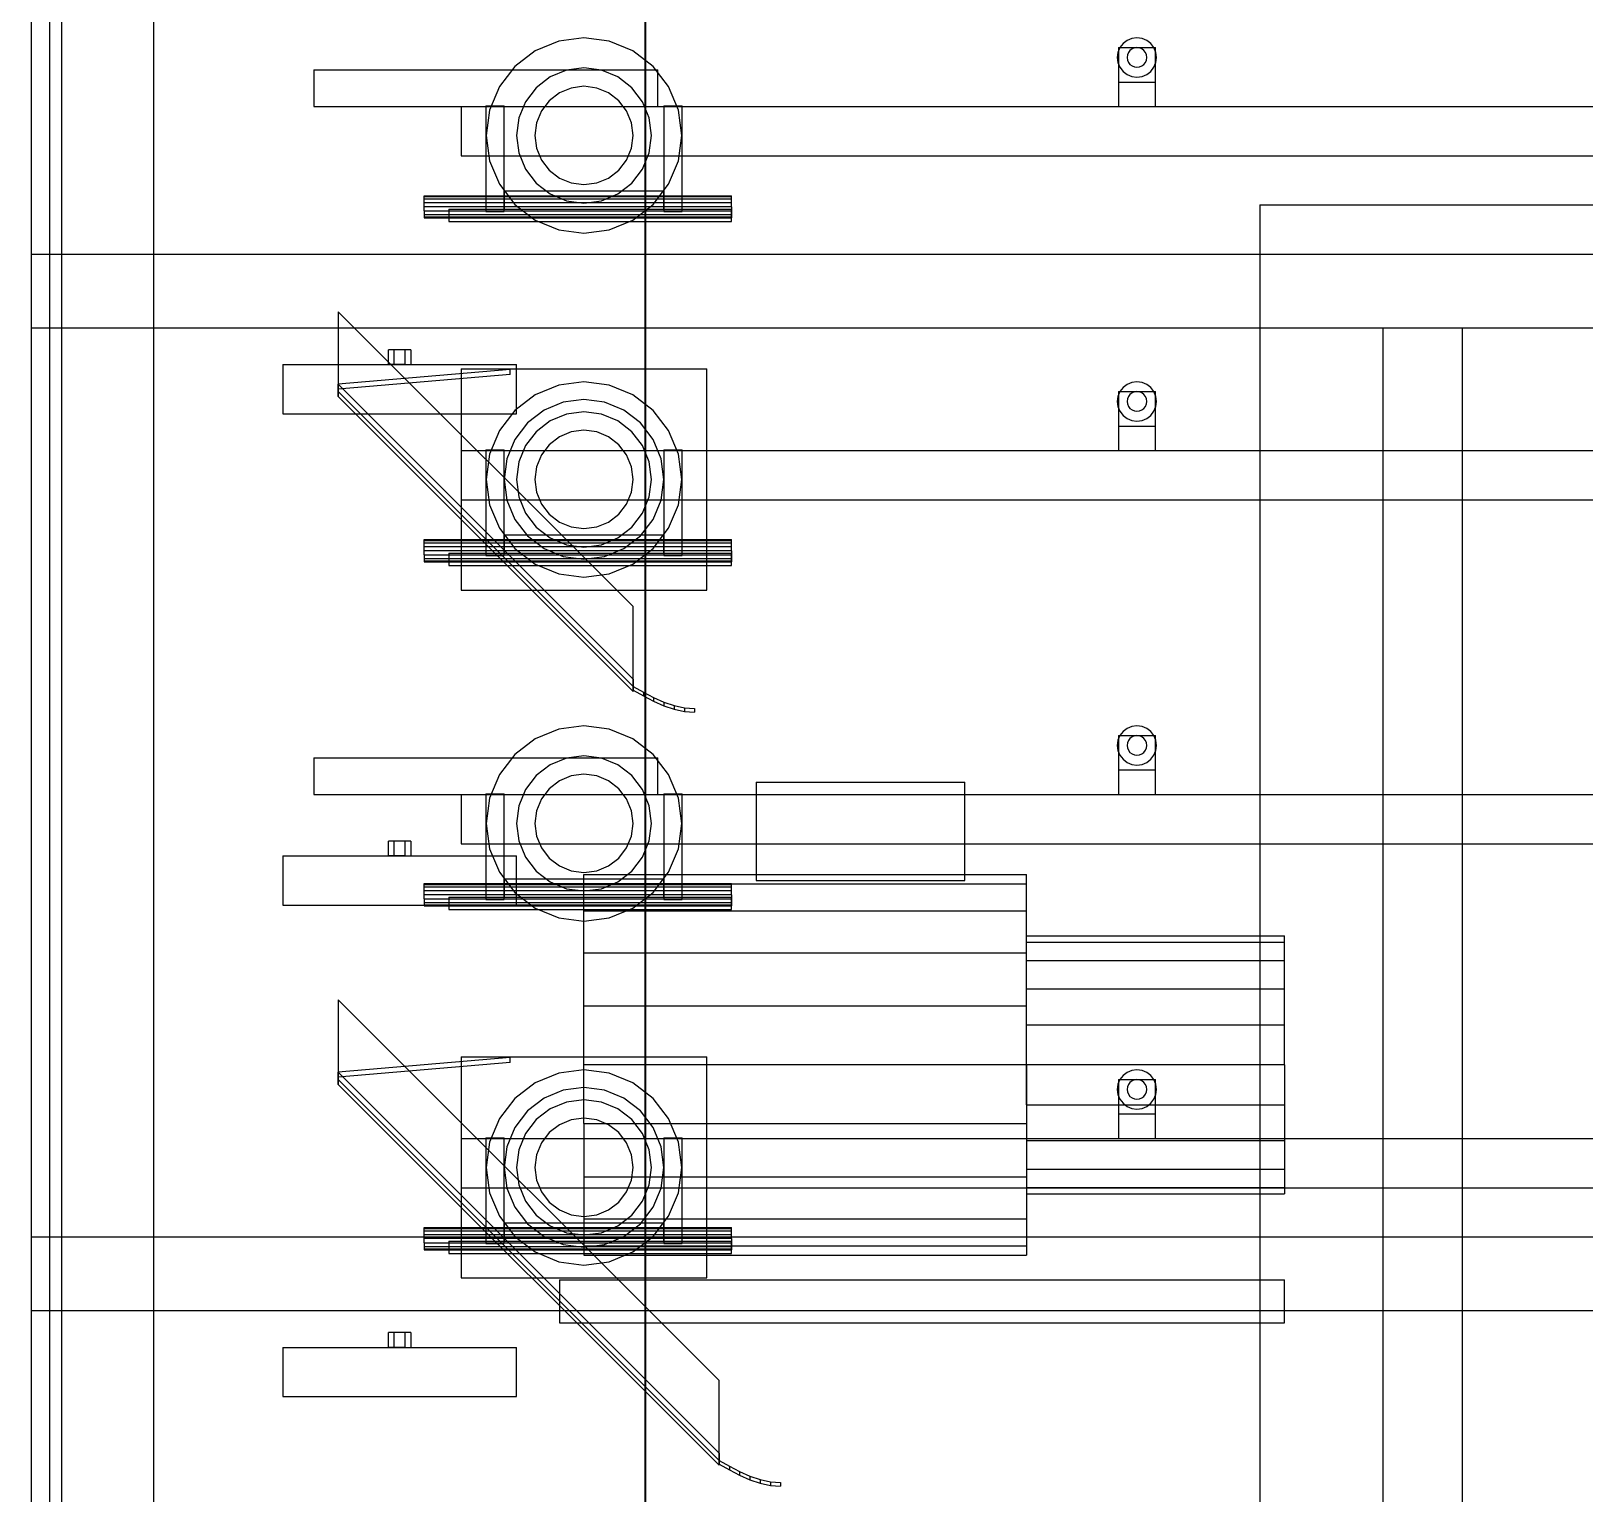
# Model space of a CAD drawing. Header units: millimetres. Extents: x -191664 to 191490, y -197311 to 10263.
# Drawn here: x 37717 to 38981, y 1102 to 2292 of the extents above; entities that cross this region are included whole.
import ezdxf

# ---------------------------------------------------------------- set-up
doc = ezdxf.new("R2010")
doc.units = ezdxf.units.MM
doc.layers.add('COTAS_O', color=1, linetype='Continuous', lineweight=0)
doc.layers.add('lateral_secador', color=7, linetype='Continuous', lineweight=0)
doc.dimstyles.new('PLANTA_100', dxfattribs={"dimtxt": 250, "dimasz": 150, "dimexe": 150, "dimexo": 80, "dimgap": 100, "dimtad": 1, "dimtih": 1, "dimtoh": 1, "dimdec": 1, "dimdsep": 46, "dimcen": 0.09, "dimclrd": 1, "dimclre": 1, "dimclrt": 1, "dimadec": 0, "dimazin": 0, "dimtfac": 1, "dimtdec": 4, "dimtofl": 0, "dimtmove": 0, "dimatfit": 3, "dimfxl": 1, "dimtolj": 1, "dimtzin": 0, "dimarcsym": 0})

# ---------------------------------------------------------------- blocks, each defined once
blk = doc.blocks.new('*D20')
at = {"layer": 'COTAS_O', "color": 1, "lineweight": -2, "transparency": 16777216}
for p, q in [((37797.1, 3000), (38367.1, 3000)), ((38217.1, 150), (38217.1, 2850)), ((37797.1, 0), (38367.1, 0))]:
    blk.add_line(p, q, dxfattribs=at)
at = {"layer": 'COTAS_O', "color": 1, "transparency": 16777216}
for points in [[(38192.1, 2850), (38242.1, 2850), (38217.1, 3000)], [(38192.1, 150), (38242.1, 150), (38217.1, 0)]]:
    blk.add_solid(points, dxfattribs=at)
at = {"layer": 'Defpoints', "color": 0, "transparency": 16777216}
for p in [(37717.1, 3000), (38217.1, 3000), (37717.1, 0)]:
    blk.add_point(p, dxfattribs=at)

msp = doc.modelspace()

# ---------------------------------------------------------------- linework, layer by layer
at = {"layer": 'lateral_secador', "color": 9, "true_color": 0xb8c6c1}
for p, q in [((37717.12, 2935), (37717.12, 665)), ((37742.12, 665), (37742.12, 2935))]:
    msp.add_line(p, q, dxfattribs=at)
at = {"layer": 'lateral_secador', "color": 254, "true_color": 0xd8e0dc}
for p, q in [((37732.12, 2935), (37732.12, 665)), ((38717.12, 2150), (41717.12, 2150)), ((38717.12, 2150), (38717.12, 100))]:
    msp.add_line(p, q, dxfattribs=at)
at = {"layer": 'lateral_secador', "color": 251, "true_color": 0x536a64}
for p, q in [((37717.12, 2900), (37717.12, 650)), ((37817.12, 650), (37817.12, 2900)), ((37717.12, 2110), (57717.12, 2110)), ((37717.12, 2110), (37717.12, 2050)), ((37717.12, 2050), (57717.12, 2050)), ((37717.12, 1310), (57717.12, 1310)), ((37717.12, 1310), (37717.12, 1250)), ((38147.12, 1275), (38737.12, 1275)), ((38147.12, 1275), (38147.12, 1240)), ((38737.12, 1240), (38737.12, 1275)), ((37717.12, 1250), (57717.12, 1250)), ((38147.12, 1240), (38737.12, 1240))]:
    msp.add_line(p, q, dxfattribs=at)
at = {"layer": 'lateral_secador', "color": 253, "true_color": 0xa4b0b5}
for p, q in [((38127.37, 2275.35), (38110.9, 2262.71)), ((38146.54, 2283.29), (38127.37, 2275.35)), ((38167.12, 2286), (38146.54, 2283.29)), ((38187.69, 2283.29), (38167.12, 2286)), ((38206.87, 2275.35), (38187.69, 2283.29)), ((38223.33, 2262.71), (38206.87, 2275.35)), ((38603.26, 2278), (38601.66, 2274.14)), ((38605.8, 2281.31), (38603.26, 2278)), ((38609.12, 2283.86), (38605.8, 2281.31)), ((38612.97, 2285.45), (38609.12, 2283.86)), ((38611.46, 2275.66), (38610.19, 2274)), ((38613.12, 2276.93), (38611.46, 2275.66)), ((38617.12, 2286), (38612.97, 2285.45)), ((38615.05, 2277.73), (38613.12, 2276.93)), ((38617.12, 2278), (38615.05, 2277.73)), ((38621.26, 2285.45), (38617.12, 2286)), ((38619.19, 2277.73), (38617.12, 2278)), ((38621.12, 2276.93), (38619.19, 2277.73)), ((38622.77, 2275.66), (38621.12, 2276.93)), ((38625.12, 2283.86), (38621.26, 2285.45)), ((38624.04, 2274), (38622.77, 2275.66)), ((38628.43, 2281.31), (38625.12, 2283.86)), ((38630.97, 2278), (38628.43, 2281.31)), ((38632.57, 2274.14), (38630.97, 2278)), ((38110.9, 2262.71), (38098.27, 2246.25)), ((38235.96, 2246.25), (38223.33, 2262.71)), ((38601.66, 2274.14), (38601.12, 2270)), ((38601.12, 2270), (38601.66, 2265.86)), ((38601.66, 2265.86), (38603.26, 2262)), ((38609.39, 2272.07), (38609.12, 2270)), ((38609.12, 2270), (38609.39, 2267.93)), ((38610.19, 2274), (38609.39, 2272.07)), ((38609.39, 2267.93), (38610.19, 2266)), ((38610.19, 2266), (38611.46, 2264.34)), ((38611.46, 2264.34), (38613.12, 2263.07)), ((38613.12, 2263.07), (38615.05, 2262.27)), ((38615.05, 2262.27), (38617.12, 2262)), ((38617.12, 2262), (38619.19, 2262.27)), ((38619.19, 2262.27), (38621.12, 2263.07)), ((38621.12, 2263.07), (38622.77, 2264.34)), ((38622.77, 2264.34), (38624.04, 2266)), ((38624.84, 2272.07), (38624.04, 2274)), ((38624.04, 2266), (38624.84, 2267.93)), ((38625.12, 2270), (38624.84, 2272.07)), ((38624.84, 2267.93), (38625.12, 2270)), ((38630.97, 2262), (38632.57, 2265.86)), ((38633.12, 2270), (38632.57, 2274.14)), ((38632.57, 2265.86), (38633.12, 2270)), ((38139.62, 2254.13), (38128.22, 2245.39)), ((38152.88, 2259.63), (38139.62, 2254.13)), ((38167.12, 2261.5), (38152.88, 2259.63)), ((38181.35, 2259.63), (38167.12, 2261.5)), ((38194.62, 2254.13), (38181.35, 2259.63)), ((38206.01, 2245.39), (38194.62, 2254.13)), ((38603.26, 2262), (38605.8, 2258.69)), ((38605.8, 2258.69), (38609.12, 2256.14)), ((38609.12, 2256.14), (38612.97, 2254.55)), ((38612.97, 2254.55), (38617.12, 2254)), ((38617.12, 2254), (38621.26, 2254.55)), ((38621.26, 2254.55), (38625.12, 2256.14)), ((38625.12, 2256.14), (38628.43, 2258.69)), ((38628.43, 2258.69), (38630.97, 2262)), ((38098.27, 2246.25), (38090.32, 2227.08)), ((38128.22, 2245.39), (38119.48, 2234)), ((38147.12, 2241.14), (38138.83, 2234.78)), ((38156.76, 2245.14), (38147.12, 2241.14)), ((38167.12, 2246.5), (38156.76, 2245.14)), ((38177.47, 2245.14), (38167.12, 2246.5)), ((38187.12, 2241.14), (38177.47, 2245.14)), ((38195.4, 2234.78), (38187.12, 2241.14)), ((38214.75, 2234), (38206.01, 2245.39)), ((38243.91, 2227.08), (38235.96, 2246.25)), ((38090.32, 2227.08), (38087.62, 2206.5)), ((38119.48, 2234), (38113.99, 2220.74)), ((38132.47, 2226.5), (38128.48, 2216.85)), ((38138.83, 2234.78), (38132.47, 2226.5)), ((38201.76, 2226.5), (38195.4, 2234.78)), ((38205.75, 2216.85), (38201.76, 2226.5)), ((38220.24, 2220.74), (38214.75, 2234)), ((38246.62, 2206.5), (38243.91, 2227.08)), ((38113.99, 2220.74), (38112.12, 2206.5)), ((38128.48, 2216.85), (38127.12, 2206.5)), ((38207.12, 2206.5), (38205.75, 2216.85)), ((38222.12, 2206.5), (38220.24, 2220.74)), ((38087.62, 2206.5), (38090.32, 2185.92)), ((38112.12, 2206.5), (38113.99, 2192.26)), ((38127.12, 2206.5), (38128.48, 2196.15)), ((38205.75, 2196.15), (38207.12, 2206.5)), ((38220.24, 2192.26), (38222.12, 2206.5)), ((38243.91, 2185.92), (38246.62, 2206.5)), ((38113.99, 2192.26), (38119.48, 2179)), ((38128.48, 2196.15), (38132.47, 2186.5)), ((38132.47, 2186.5), (38138.83, 2178.22)), ((38195.4, 2178.22), (38201.76, 2186.5)), ((38201.76, 2186.5), (38205.75, 2196.15)), ((38214.75, 2179), (38220.24, 2192.26)), ((38090.32, 2185.92), (38098.27, 2166.75)), ((38119.48, 2179), (38128.22, 2167.61)), ((38138.83, 2178.22), (38147.12, 2171.86)), ((38187.12, 2171.86), (38195.4, 2178.22)), ((38206.01, 2167.61), (38214.75, 2179)), ((38235.96, 2166.75), (38243.91, 2185.92)), ((38098.27, 2166.75), (38110.9, 2150.29)), ((38128.22, 2167.61), (38139.62, 2158.87)), ((38147.12, 2171.86), (38156.76, 2167.86)), ((38156.76, 2167.86), (38167.12, 2166.5)), ((38167.12, 2166.5), (38177.47, 2167.86)), ((38177.47, 2167.86), (38187.12, 2171.86)), ((38194.62, 2158.87), (38206.01, 2167.61)), ((38223.33, 2150.29), (38235.96, 2166.75)), ((38110.9, 2150.29), (38127.37, 2137.65)), ((38139.62, 2158.87), (38152.88, 2153.37)), ((38152.88, 2153.37), (38167.12, 2151.5)), ((38167.12, 2151.5), (38181.35, 2153.37)), ((38181.35, 2153.37), (38194.62, 2158.87)), ((38206.87, 2137.65), (38223.33, 2150.29)), ((38127.37, 2137.65), (38146.54, 2129.71)), ((38187.69, 2129.71), (38206.87, 2137.65)), ((38146.54, 2129.71), (38167.12, 2127)), ((38167.12, 2127), (38187.69, 2129.71)), ((38146.54, 2003.29), (38127.37, 1995.35)), ((38167.12, 2006), (38146.54, 2003.29)), ((38187.69, 2003.29), (38167.12, 2006)), ((38206.87, 1995.35), (38187.69, 2003.29)), ((38603.26, 1998), (38601.66, 1994.14)), ((38605.8, 2001.31), (38603.26, 1998)), ((38609.12, 2003.86), (38605.8, 2001.31)), ((38612.97, 2005.45), (38609.12, 2003.86)), ((38613.12, 1996.93), (38611.46, 1995.66)), ((38617.12, 2006), (38612.97, 2005.45)), ((38615.05, 1997.73), (38613.12, 1996.93)), ((38617.12, 1998), (38615.05, 1997.73)), ((38621.26, 2005.45), (38617.12, 2006)), ((38619.19, 1997.73), (38617.12, 1998)), ((38621.12, 1996.93), (38619.19, 1997.73)), ((38622.77, 1995.66), (38621.12, 1996.93)), ((38625.12, 2003.86), (38621.26, 2005.45)), ((38628.43, 2001.31), (38625.12, 2003.86)), ((38630.97, 1998), (38628.43, 2001.31)), ((38632.57, 1994.14), (38630.97, 1998)), ((38127.37, 1995.35), (38110.9, 1982.71)), ((38223.33, 1982.71), (38206.87, 1995.35)), ((38601.66, 1994.14), (38601.12, 1990)), ((38601.12, 1990), (38601.66, 1985.86)), ((38601.66, 1985.86), (38603.26, 1982)), ((38609.39, 1992.07), (38609.12, 1990)), ((38609.12, 1990), (38609.39, 1987.93)), ((38610.19, 1994), (38609.39, 1992.07)), ((38609.39, 1987.93), (38610.19, 1986)), ((38611.46, 1995.66), (38610.19, 1994)), ((38610.19, 1986), (38611.46, 1984.34)), ((38611.46, 1984.34), (38613.12, 1983.07)), ((38621.12, 1983.07), (38622.77, 1984.34)), ((38624.04, 1994), (38622.77, 1995.66)), ((38622.77, 1984.34), (38624.04, 1986)), ((38624.84, 1992.07), (38624.04, 1994)), ((38624.04, 1986), (38624.84, 1987.93)), ((38625.12, 1990), (38624.84, 1992.07)), ((38624.84, 1987.93), (38625.12, 1990)), ((38630.97, 1982), (38632.57, 1985.86)), ((38633.12, 1990), (38632.57, 1994.14)), ((38632.57, 1985.86), (38633.12, 1990)), ((38110.9, 1982.71), (38098.27, 1966.25)), ((38139.62, 1974.13), (38128.22, 1965.39)), ((38152.88, 1979.63), (38139.62, 1974.13)), ((38167.12, 1981.5), (38152.88, 1979.63)), ((38181.35, 1979.63), (38167.12, 1981.5)), ((38194.62, 1974.13), (38181.35, 1979.63)), ((38206.01, 1965.39), (38194.62, 1974.13)), ((38235.96, 1966.25), (38223.33, 1982.71)), ((38603.26, 1982), (38605.8, 1978.69)), ((38605.8, 1978.69), (38609.12, 1976.14)), ((38609.12, 1976.14), (38612.97, 1974.55)), ((38612.97, 1974.55), (38617.12, 1974)), ((38613.12, 1983.07), (38615.05, 1982.27)), ((38615.05, 1982.27), (38617.12, 1982)), ((38617.12, 1982), (38619.19, 1982.27)), ((38617.12, 1974), (38621.26, 1974.55)), ((38619.19, 1982.27), (38621.12, 1983.07)), ((38621.26, 1974.55), (38625.12, 1976.14)), ((38625.12, 1976.14), (38628.43, 1978.69)), ((38628.43, 1978.69), (38630.97, 1982)), ((38098.27, 1966.25), (38090.32, 1947.08)), ((38128.22, 1965.39), (38119.48, 1954)), ((38147.12, 1961.14), (38138.83, 1954.78)), ((38156.76, 1965.14), (38147.12, 1961.14)), ((38167.12, 1966.5), (38156.76, 1965.14)), ((38177.47, 1965.14), (38167.12, 1966.5)), ((38187.12, 1961.14), (38177.47, 1965.14)), ((38195.4, 1954.78), (38187.12, 1961.14)), ((38214.75, 1954), (38206.01, 1965.39)), ((38243.91, 1947.08), (38235.96, 1966.25)), ((38090.32, 1947.08), (38087.62, 1926.5)), ((38119.48, 1954), (38113.99, 1940.74)), ((38132.47, 1946.5), (38128.48, 1936.85)), ((38138.83, 1954.78), (38132.47, 1946.5)), ((38201.76, 1946.5), (38195.4, 1954.78)), ((38205.75, 1936.85), (38201.76, 1946.5)), ((38220.24, 1940.74), (38214.75, 1954)), ((38246.62, 1926.5), (38243.91, 1947.08)), ((38113.99, 1940.74), (38112.12, 1926.5)), ((38128.48, 1936.85), (38127.12, 1926.5)), ((38207.12, 1926.5), (38205.75, 1936.85)), ((38222.12, 1926.5), (38220.24, 1940.74)), ((38087.62, 1926.5), (38090.32, 1905.92)), ((38112.12, 1926.5), (38113.99, 1912.26)), ((38127.12, 1926.5), (38128.48, 1916.15)), ((38205.75, 1916.15), (38207.12, 1926.5)), ((38220.24, 1912.26), (38222.12, 1926.5)), ((38243.91, 1905.92), (38246.62, 1926.5)), ((38113.99, 1912.26), (38119.48, 1899)), ((38128.48, 1916.15), (38132.47, 1906.5)), ((38201.76, 1906.5), (38205.75, 1916.15)), ((38214.75, 1899), (38220.24, 1912.26)), ((38090.32, 1905.92), (38098.27, 1886.75)), ((38119.48, 1899), (38128.22, 1887.61)), ((38132.47, 1906.5), (38138.83, 1898.22)), ((38138.83, 1898.22), (38147.12, 1891.86)), ((38187.12, 1891.86), (38195.4, 1898.22)), ((38195.4, 1898.22), (38201.76, 1906.5)), ((38206.01, 1887.61), (38214.75, 1899)), ((38235.96, 1886.75), (38243.91, 1905.92)), ((38098.27, 1886.75), (38110.9, 1870.29)), ((38128.22, 1887.61), (38139.62, 1878.87)), ((38147.12, 1891.86), (38156.76, 1887.86)), ((38156.76, 1887.86), (38167.12, 1886.5)), ((38167.12, 1886.5), (38177.47, 1887.86)), ((38177.47, 1887.86), (38187.12, 1891.86)), ((38194.62, 1878.87), (38206.01, 1887.61)), ((38223.33, 1870.29), (38235.96, 1886.75)), ((38139.62, 1878.87), (38152.88, 1873.37)), ((38152.88, 1873.37), (38167.12, 1871.5)), ((38167.12, 1871.5), (38181.35, 1873.37)), ((38181.35, 1873.37), (38194.62, 1878.87)), ((38110.9, 1870.29), (38127.37, 1857.65)), ((38206.87, 1857.65), (38223.33, 1870.29)), ((38127.37, 1857.65), (38146.54, 1849.71)), ((38146.54, 1849.71), (38167.12, 1847)), ((38167.12, 1847), (38187.69, 1849.71)), ((38187.69, 1849.71), (38206.87, 1857.65)), ((38146.54, 1723.29), (38127.37, 1715.35)), ((38167.12, 1726), (38146.54, 1723.29)), ((38187.69, 1723.29), (38167.12, 1726)), ((38206.87, 1715.35), (38187.69, 1723.29)), ((38605.8, 1721.31), (38603.26, 1718)), ((38609.12, 1723.86), (38605.8, 1721.31)), ((38612.97, 1725.45), (38609.12, 1723.86)), ((38617.12, 1726), (38612.97, 1725.45)), ((38621.26, 1725.45), (38617.12, 1726)), ((38625.12, 1723.86), (38621.26, 1725.45)), ((38628.43, 1721.31), (38625.12, 1723.86)), ((38630.97, 1718), (38628.43, 1721.31)), ((38127.37, 1715.35), (38110.9, 1702.71)), ((38223.33, 1702.71), (38206.87, 1715.35)), ((38601.66, 1714.14), (38601.12, 1710)), ((38601.12, 1710), (38601.66, 1705.86)), ((38603.26, 1718), (38601.66, 1714.14)), ((38609.39, 1712.07), (38609.12, 1710)), ((38609.12, 1710), (38609.39, 1707.93)), ((38610.19, 1714), (38609.39, 1712.07)), ((38609.39, 1707.93), (38610.19, 1706)), ((38611.46, 1715.66), (38610.19, 1714)), ((38613.12, 1716.93), (38611.46, 1715.66)), ((38615.05, 1717.73), (38613.12, 1716.93)), ((38617.12, 1718), (38615.05, 1717.73)), ((38619.19, 1717.73), (38617.12, 1718)), ((38621.12, 1716.93), (38619.19, 1717.73)), ((38622.77, 1715.66), (38621.12, 1716.93)), ((38624.04, 1714), (38622.77, 1715.66)), ((38624.84, 1712.07), (38624.04, 1714)), ((38624.04, 1706), (38624.84, 1707.93)), ((38625.12, 1710), (38624.84, 1712.07)), ((38624.84, 1707.93), (38625.12, 1710)), ((38632.57, 1714.14), (38630.97, 1718)), ((38633.12, 1710), (38632.57, 1714.14)), ((38632.57, 1705.86), (38633.12, 1710)), ((38110.9, 1702.71), (38098.27, 1686.25)), ((38139.62, 1694.13), (38128.22, 1685.39)), ((38152.88, 1699.63), (38139.62, 1694.13)), ((38167.12, 1701.5), (38152.88, 1699.63)), ((38181.35, 1699.63), (38167.12, 1701.5)), ((38194.62, 1694.13), (38181.35, 1699.63)), ((38206.01, 1685.39), (38194.62, 1694.13)), ((38235.96, 1686.25), (38223.33, 1702.71)), ((38601.66, 1705.86), (38603.26, 1702)), ((38603.26, 1702), (38605.8, 1698.69)), ((38605.8, 1698.69), (38609.12, 1696.14)), ((38609.12, 1696.14), (38612.97, 1694.55)), ((38610.19, 1706), (38611.46, 1704.34)), ((38611.46, 1704.34), (38613.12, 1703.07)), ((38612.97, 1694.55), (38617.12, 1694)), ((38613.12, 1703.07), (38615.05, 1702.27)), ((38615.05, 1702.27), (38617.12, 1702)), ((38617.12, 1702), (38619.19, 1702.27)), ((38617.12, 1694), (38621.26, 1694.55)), ((38619.19, 1702.27), (38621.12, 1703.07)), ((38621.12, 1703.07), (38622.77, 1704.34)), ((38621.26, 1694.55), (38625.12, 1696.14)), ((38622.77, 1704.34), (38624.04, 1706)), ((38625.12, 1696.14), (38628.43, 1698.69)), ((38628.43, 1698.69), (38630.97, 1702)), ((38630.97, 1702), (38632.57, 1705.86)), ((38098.27, 1686.25), (38090.32, 1667.08)), ((38128.22, 1685.39), (38119.48, 1674)), ((38147.12, 1681.14), (38138.83, 1674.78)), ((38156.76, 1685.14), (38147.12, 1681.14)), ((38167.12, 1686.5), (38156.76, 1685.14)), ((38177.47, 1685.14), (38167.12, 1686.5)), ((38187.12, 1681.14), (38177.47, 1685.14)), ((38195.4, 1674.78), (38187.12, 1681.14)), ((38214.75, 1674), (38206.01, 1685.39)), ((38243.91, 1667.08), (38235.96, 1686.25)), ((38119.48, 1674), (38113.99, 1660.74)), ((38138.83, 1674.78), (38132.47, 1666.5)), ((38201.76, 1666.5), (38195.4, 1674.78)), ((38220.24, 1660.74), (38214.75, 1674)), ((38090.32, 1667.08), (38087.62, 1646.5)), ((38113.99, 1660.74), (38112.12, 1646.5)), ((38128.48, 1656.85), (38127.12, 1646.5)), ((38132.47, 1666.5), (38128.48, 1656.85)), ((38205.75, 1656.85), (38201.76, 1666.5)), ((38207.12, 1646.5), (38205.75, 1656.85)), ((38222.12, 1646.5), (38220.24, 1660.74)), ((38246.62, 1646.5), (38243.91, 1667.08)), ((38087.62, 1646.5), (38090.32, 1625.92)), ((38112.12, 1646.5), (38113.99, 1632.26)), ((38127.12, 1646.5), (38128.48, 1636.15)), ((38205.75, 1636.15), (38207.12, 1646.5)), ((38220.24, 1632.26), (38222.12, 1646.5)), ((38243.91, 1625.92), (38246.62, 1646.5)), ((38113.99, 1632.26), (38119.48, 1619)), ((38128.48, 1636.15), (38132.47, 1626.5)), ((38201.76, 1626.5), (38205.75, 1636.15)), ((38214.75, 1619), (38220.24, 1632.26)), ((38090.32, 1625.92), (38098.27, 1606.75)), ((38119.48, 1619), (38128.22, 1607.61)), ((38132.47, 1626.5), (38138.83, 1618.22)), ((38138.83, 1618.22), (38147.12, 1611.86)), ((38187.12, 1611.86), (38195.4, 1618.22)), ((38195.4, 1618.22), (38201.76, 1626.5)), ((38206.01, 1607.61), (38214.75, 1619)), ((38235.96, 1606.75), (38243.91, 1625.92)), ((38098.27, 1606.75), (38110.9, 1590.29)), ((38128.22, 1607.61), (38139.62, 1598.87)), ((38147.12, 1611.86), (38156.76, 1607.86)), ((38156.76, 1607.86), (38167.12, 1606.5)), ((38167.12, 1606.5), (38177.47, 1607.86)), ((38177.47, 1607.86), (38187.12, 1611.86)), ((38194.62, 1598.87), (38206.01, 1607.61)), ((38223.33, 1590.29), (38235.96, 1606.75)), ((38139.62, 1598.87), (38152.88, 1593.37)), ((38152.88, 1593.37), (38167.12, 1591.5)), ((38167.12, 1591.5), (38181.35, 1593.37)), ((38181.35, 1593.37), (38194.62, 1598.87)), ((38110.9, 1590.29), (38127.37, 1577.65)), ((38206.87, 1577.65), (38223.33, 1590.29)), ((38127.37, 1577.65), (38146.54, 1569.71)), ((38146.54, 1569.71), (38167.12, 1567)), ((38167.12, 1567), (38187.69, 1569.71)), ((38187.69, 1569.71), (38206.87, 1577.65)), ((38146.54, 1443.29), (38127.37, 1435.35)), ((38167.12, 1446), (38146.54, 1443.29)), ((38187.69, 1443.29), (38167.12, 1446)), ((38206.87, 1435.35), (38187.69, 1443.29)), ((38605.8, 1441.31), (38603.26, 1438)), ((38609.12, 1443.86), (38605.8, 1441.31)), ((38612.97, 1445.45), (38609.12, 1443.86)), ((38617.12, 1446), (38612.97, 1445.45)), ((38621.26, 1445.45), (38617.12, 1446)), ((38625.12, 1443.86), (38621.26, 1445.45)), ((38628.43, 1441.31), (38625.12, 1443.86)), ((38630.97, 1438), (38628.43, 1441.31)), ((38127.37, 1435.35), (38110.9, 1422.71)), ((38223.33, 1422.71), (38206.87, 1435.35)), ((38601.66, 1434.14), (38601.12, 1430)), ((38601.12, 1430), (38601.66, 1425.86)), ((38603.26, 1438), (38601.66, 1434.14)), ((38609.39, 1432.07), (38609.12, 1430)), ((38609.12, 1430), (38609.39, 1427.93)), ((38610.19, 1434), (38609.39, 1432.07)), ((38611.46, 1435.66), (38610.19, 1434)), ((38613.12, 1436.93), (38611.46, 1435.66)), ((38615.05, 1437.73), (38613.12, 1436.93)), ((38617.12, 1438), (38615.05, 1437.73)), ((38619.19, 1437.73), (38617.12, 1438)), ((38621.12, 1436.93), (38619.19, 1437.73)), ((38622.77, 1435.66), (38621.12, 1436.93)), ((38624.04, 1434), (38622.77, 1435.66)), ((38624.84, 1432.07), (38624.04, 1434)), ((38625.12, 1430), (38624.84, 1432.07)), ((38624.84, 1427.93), (38625.12, 1430)), ((38632.57, 1434.14), (38630.97, 1438)), ((38633.12, 1430), (38632.57, 1434.14)), ((38632.57, 1425.86), (38633.12, 1430)), ((38110.9, 1422.71), (38098.27, 1406.25)), ((38152.88, 1419.63), (38139.62, 1414.13)), ((38167.12, 1421.5), (38152.88, 1419.63)), ((38181.35, 1419.63), (38167.12, 1421.5)), ((38194.62, 1414.13), (38181.35, 1419.63)), ((38235.96, 1406.25), (38223.33, 1422.71)), ((38601.66, 1425.86), (38603.26, 1422)), ((38603.26, 1422), (38605.8, 1418.69)), ((38605.8, 1418.69), (38609.12, 1416.14)), ((38609.12, 1416.14), (38612.97, 1414.55)), ((38609.39, 1427.93), (38610.19, 1426)), ((38610.19, 1426), (38611.46, 1424.34)), ((38611.46, 1424.34), (38613.12, 1423.07)), ((38613.12, 1423.07), (38615.05, 1422.27)), ((38615.05, 1422.27), (38617.12, 1422)), ((38617.12, 1422), (38619.19, 1422.27)), ((38619.19, 1422.27), (38621.12, 1423.07)), ((38621.12, 1423.07), (38622.77, 1424.34)), ((38621.26, 1414.55), (38625.12, 1416.14)), ((38622.77, 1424.34), (38624.04, 1426)), ((38624.04, 1426), (38624.84, 1427.93)), ((38625.12, 1416.14), (38628.43, 1418.69)), ((38628.43, 1418.69), (38630.97, 1422)), ((38630.97, 1422), (38632.57, 1425.86)), ((38098.27, 1406.25), (38090.32, 1387.08)), ((38128.22, 1405.39), (38119.48, 1394)), ((38139.62, 1414.13), (38128.22, 1405.39)), ((38156.76, 1405.14), (38147.12, 1401.14)), ((38167.12, 1406.5), (38156.76, 1405.14)), ((38177.47, 1405.14), (38167.12, 1406.5)), ((38187.12, 1401.14), (38177.47, 1405.14)), ((38206.01, 1405.39), (38194.62, 1414.13)), ((38214.75, 1394), (38206.01, 1405.39)), ((38243.91, 1387.08), (38235.96, 1406.25)), ((38612.97, 1414.55), (38617.12, 1414)), ((38617.12, 1414), (38621.26, 1414.55)), ((38119.48, 1394), (38113.99, 1380.74)), ((38138.83, 1394.78), (38132.47, 1386.5)), ((38147.12, 1401.14), (38138.83, 1394.78)), ((38195.4, 1394.78), (38187.12, 1401.14)), ((38201.76, 1386.5), (38195.4, 1394.78)), ((38220.24, 1380.74), (38214.75, 1394)), ((38090.32, 1387.08), (38087.62, 1366.5)), ((38113.99, 1380.74), (38112.12, 1366.5)), ((38132.47, 1386.5), (38128.48, 1376.85)), ((38205.75, 1376.85), (38201.76, 1386.5)), ((38222.12, 1366.5), (38220.24, 1380.74)), ((38246.62, 1366.5), (38243.91, 1387.08)), ((38087.62, 1366.5), (38090.32, 1345.92)), ((38112.12, 1366.5), (38113.99, 1352.26)), ((38128.48, 1376.85), (38127.12, 1366.5)), ((38127.12, 1366.5), (38128.48, 1356.15)), ((38207.12, 1366.5), (38205.75, 1376.85)), ((38205.75, 1356.15), (38207.12, 1366.5)), ((38220.24, 1352.26), (38222.12, 1366.5)), ((38243.91, 1345.92), (38246.62, 1366.5)), ((38113.99, 1352.26), (38119.48, 1339)), ((38128.48, 1356.15), (38132.47, 1346.5)), ((38201.76, 1346.5), (38205.75, 1356.15)), ((38214.75, 1339), (38220.24, 1352.26)), ((38090.32, 1345.92), (38098.27, 1326.75)), ((38132.47, 1346.5), (38138.83, 1338.22)), ((38195.4, 1338.22), (38201.76, 1346.5)), ((38235.96, 1326.75), (38243.91, 1345.92)), ((38119.48, 1339), (38128.22, 1327.61)), ((38128.22, 1327.61), (38139.62, 1318.87)), ((38138.83, 1338.22), (38147.12, 1331.86)), ((38147.12, 1331.86), (38156.76, 1327.86)), ((38156.76, 1327.86), (38167.12, 1326.5)), ((38167.12, 1326.5), (38177.47, 1327.86)), ((38177.47, 1327.86), (38187.12, 1331.86)), ((38187.12, 1331.86), (38195.4, 1338.22)), ((38194.62, 1318.87), (38206.01, 1327.61)), ((38206.01, 1327.61), (38214.75, 1339)), ((38098.27, 1326.75), (38110.9, 1310.29)), ((38139.62, 1318.87), (38152.88, 1313.37)), ((38181.35, 1313.37), (38194.62, 1318.87)), ((38223.33, 1310.29), (38235.96, 1326.75)), ((38110.9, 1310.29), (38127.37, 1297.65)), ((38152.88, 1313.37), (38167.12, 1311.5)), ((38167.12, 1311.5), (38181.35, 1313.37)), ((38206.87, 1297.65), (38223.33, 1310.29)), ((38127.37, 1297.65), (38146.54, 1289.71)), ((38146.54, 1289.71), (38167.12, 1287)), ((38167.12, 1287), (38187.69, 1289.71)), ((38187.69, 1289.71), (38206.87, 1297.65))]:
    msp.add_line(p, q, dxfattribs=at)
at = {"layer": 'lateral_secador', "color": 8, "true_color": 0x617680}
for p, q in [((38602.12, 2278), (38632.12, 2278)), ((38602.12, 2278), (38602.12, 2250)), ((38632.12, 2250), (38632.12, 2278)), ((37947.12, 2260), (38227.12, 2260)), ((37947.12, 2260), (37947.12, 2230)), ((38227.12, 2230), (38227.12, 2260)), ((38602.12, 2250), (38632.12, 2250)), ((38602.12, 2250), (38602.12, 2230)), ((38632.12, 2230), (38632.12, 2250)), ((37947.12, 2230), (38227.12, 2230)), ((38067.12, 2230), (57367.12, 2230)), ((38067.12, 2230), (38067.12, 2190)), ((38087.12, 2230.5), (38102.12, 2230.5)), ((38087.12, 2230.5), (38087.12, 2144.5)), ((38102.12, 2144.5), (38102.12, 2230.5)), ((38232.12, 2230.5), (38247.12, 2230.5)), ((38232.12, 2230.5), (38232.12, 2144.5)), ((38247.12, 2144.5), (38247.12, 2230.5)), ((38602.12, 2230), (38632.12, 2230)), ((38067.12, 2190), (57367.12, 2190)), ((38102.12, 2161.5), (38232.12, 2161.5)), ((38102.12, 2161.5), (38102.12, 2146.5)), ((38232.12, 2146.5), (38232.12, 2161.5)), ((38057.12, 2146.5), (38287.12, 2146.5)), ((38057.12, 2146.5), (38057.12, 2136.5)), ((38057.12, 2136.5), (38287.12, 2136.5)), ((38087.12, 2144.5), (38102.12, 2144.5)), ((38102.12, 2146.5), (38232.12, 2146.5)), ((38232.12, 2144.5), (38247.12, 2144.5)), ((38287.12, 2136.5), (38287.12, 2146.5)), ((38602.12, 1998), (38632.12, 1998)), ((38602.12, 1998), (38602.12, 1970)), ((38632.12, 1970), (38632.12, 1998)), ((38602.12, 1970), (38632.12, 1970)), ((38602.12, 1970), (38602.12, 1950)), ((38632.12, 1950), (38632.12, 1970)), ((38067.12, 1950), (57367.12, 1950)), ((38067.12, 1950), (38067.12, 1910)), ((38087.12, 1950.5), (38102.12, 1950.5)), ((38087.12, 1950.5), (38087.12, 1864.5)), ((38102.12, 1864.5), (38102.12, 1950.5)), ((38232.12, 1950.5), (38247.12, 1950.5)), ((38232.12, 1950.5), (38232.12, 1864.5)), ((38247.12, 1864.5), (38247.12, 1950.5)), ((38602.12, 1950), (38632.12, 1950)), ((38067.12, 1910), (57367.12, 1910)), ((38102.12, 1881.5), (38232.12, 1881.5)), ((38102.12, 1881.5), (38102.12, 1866.5)), ((38232.12, 1866.5), (38232.12, 1881.5)), ((38057.12, 1866.5), (38287.12, 1866.5)), ((38057.12, 1866.5), (38057.12, 1856.5)), ((38087.12, 1864.5), (38102.12, 1864.5)), ((38102.12, 1866.5), (38232.12, 1866.5)), ((38232.12, 1864.5), (38247.12, 1864.5)), ((38287.12, 1856.5), (38287.12, 1866.5)), ((38057.12, 1856.5), (38287.12, 1856.5)), ((38602.12, 1718), (38632.12, 1718)), ((38602.12, 1718), (38602.12, 1690)), ((38632.12, 1690), (38632.12, 1718)), ((37947.12, 1700), (38227.12, 1700)), ((37947.12, 1700), (37947.12, 1670)), ((38227.12, 1670), (38227.12, 1700)), ((38602.12, 1690), (38632.12, 1690)), ((38602.12, 1690), (38602.12, 1670)), ((38632.12, 1670), (38632.12, 1690)), ((37947.12, 1670), (38227.12, 1670)), ((38067.12, 1670), (57367.12, 1670)), ((38067.12, 1670), (38067.12, 1630)), ((38087.12, 1670.5), (38102.12, 1670.5)), ((38087.12, 1670.5), (38087.12, 1584.5)), ((38102.12, 1584.5), (38102.12, 1670.5)), ((38232.12, 1670.5), (38247.12, 1670.5)), ((38232.12, 1670.5), (38232.12, 1584.5)), ((38247.12, 1584.5), (38247.12, 1670.5)), ((38602.12, 1670), (38632.12, 1670)), ((38067.12, 1630), (57367.12, 1630)), ((38102.12, 1601.5), (38232.12, 1601.5)), ((38102.12, 1601.5), (38102.12, 1586.5)), ((38232.12, 1586.5), (38232.12, 1601.5)), ((38057.12, 1586.5), (38287.12, 1586.5)), ((38057.12, 1586.5), (38057.12, 1576.5)), ((38087.12, 1584.5), (38102.12, 1584.5)), ((38102.12, 1586.5), (38232.12, 1586.5)), ((38232.12, 1584.5), (38247.12, 1584.5)), ((38287.12, 1576.5), (38287.12, 1586.5)), ((38057.12, 1576.5), (38287.12, 1576.5)), ((38602.12, 1438), (38632.12, 1438)), ((38602.12, 1438), (38602.12, 1410)), ((38632.12, 1410), (38632.12, 1438)), ((38602.12, 1410), (38632.12, 1410)), ((38602.12, 1410), (38602.12, 1390)), ((38632.12, 1390), (38632.12, 1410)), ((38087.12, 1390.5), (38102.12, 1390.5)), ((38087.12, 1390.5), (38087.12, 1304.5)), ((38102.12, 1304.5), (38102.12, 1390.5)), ((38232.12, 1390.5), (38247.12, 1390.5)), ((38232.12, 1390.5), (38232.12, 1304.5)), ((38247.12, 1304.5), (38247.12, 1390.5)), ((38067.12, 1390), (57367.12, 1390)), ((38067.12, 1390), (38067.12, 1350)), ((38602.12, 1390), (38632.12, 1390)), ((38067.12, 1350), (57367.12, 1350)), ((38102.12, 1321.5), (38232.12, 1321.5)), ((38102.12, 1321.5), (38102.12, 1306.5)), ((38232.12, 1306.5), (38232.12, 1321.5)), ((38057.12, 1306.5), (38287.12, 1306.5)), ((38057.12, 1306.5), (38057.12, 1296.5)), ((38087.12, 1304.5), (38102.12, 1304.5)), ((38102.12, 1306.5), (38232.12, 1306.5)), ((38232.12, 1304.5), (38247.12, 1304.5)), ((38287.12, 1296.5), (38287.12, 1306.5)), ((38057.12, 1296.5), (38287.12, 1296.5))]:
    msp.add_line(p, q, dxfattribs=at)
at = {"layer": 'lateral_secador', "color": 9, "true_color": 0xb2bdc0}
for p, q in [((38037.12, 2156.81), (38037.12, 2157.5)), ((38037.12, 2157.5), (38287.12, 2157.5)), ((38037.12, 2154.86), (38037.12, 2156.81)), ((38037.12, 2156.81), (38287.12, 2156.81)), ((38037.12, 2151.94), (38037.12, 2154.86)), ((38037.12, 2154.86), (38287.12, 2154.86)), ((38037.12, 2148.5), (38037.12, 2151.94)), ((38037.12, 2151.94), (38287.12, 2151.94)), ((38037.12, 2145.06), (38037.12, 2148.5)), ((38287.12, 2148.5), (38037.12, 2148.5)), ((38287.12, 2156.81), (38287.12, 2157.5)), ((38287.12, 2154.86), (38287.12, 2156.81)), ((38287.12, 2151.94), (38287.12, 2154.86)), ((38287.12, 2148.5), (38287.12, 2151.94)), ((38287.12, 2148.5), (38287.12, 2145.06)), ((38037.12, 2145.06), (38037.12, 2142.14)), ((38037.12, 2145.06), (38287.12, 2145.06)), ((38037.12, 2142.14), (38037.12, 2140.19)), ((38037.12, 2142.14), (38287.12, 2142.14)), ((38037.12, 2140.19), (38037.12, 2139.5)), ((38037.12, 2140.19), (38287.12, 2140.19)), ((38037.12, 2139.5), (38287.12, 2139.5)), ((38287.12, 2145.06), (38287.12, 2142.14)), ((38287.12, 2142.14), (38287.12, 2140.19)), ((38287.12, 2140.19), (38287.12, 2139.5)), ((38037.12, 1876.81), (38037.12, 1877.5)), ((38037.12, 1877.5), (38287.12, 1877.5)), ((38037.12, 1874.86), (38037.12, 1876.81)), ((38037.12, 1876.81), (38287.12, 1876.81)), ((38037.12, 1871.94), (38037.12, 1874.86)), ((38037.12, 1874.86), (38287.12, 1874.86)), ((38037.12, 1868.5), (38037.12, 1871.94)), ((38037.12, 1871.94), (38287.12, 1871.94)), ((38287.12, 1876.81), (38287.12, 1877.5)), ((38287.12, 1874.86), (38287.12, 1876.81)), ((38287.12, 1871.94), (38287.12, 1874.86)), ((38287.12, 1868.5), (38287.12, 1871.94)), ((38037.12, 1865.06), (38037.12, 1868.5)), ((38287.12, 1868.5), (38037.12, 1868.5)), ((38037.12, 1865.06), (38037.12, 1862.14)), ((38037.12, 1865.06), (38287.12, 1865.06)), ((38037.12, 1862.14), (38037.12, 1860.19)), ((38037.12, 1862.14), (38287.12, 1862.14)), ((38037.12, 1860.19), (38037.12, 1859.5)), ((38037.12, 1860.19), (38287.12, 1860.19)), ((38037.12, 1859.5), (38287.12, 1859.5)), ((38287.12, 1868.5), (38287.12, 1865.06)), ((38287.12, 1865.06), (38287.12, 1862.14)), ((38287.12, 1862.14), (38287.12, 1860.19)), ((38287.12, 1860.19), (38287.12, 1859.5)), ((38037.12, 1596.81), (38037.12, 1597.5)), ((38037.12, 1597.5), (38287.12, 1597.5)), ((38037.12, 1594.86), (38037.12, 1596.81)), ((38037.12, 1596.81), (38287.12, 1596.81)), ((38037.12, 1591.94), (38037.12, 1594.86)), ((38037.12, 1594.86), (38287.12, 1594.86)), ((38287.12, 1596.81), (38287.12, 1597.5)), ((38287.12, 1594.86), (38287.12, 1596.81)), ((38287.12, 1591.94), (38287.12, 1594.86)), ((38037.12, 1588.5), (38037.12, 1591.94)), ((38037.12, 1591.94), (38287.12, 1591.94)), ((38037.12, 1585.06), (38037.12, 1588.5)), ((38287.12, 1588.5), (38037.12, 1588.5)), ((38037.12, 1585.06), (38037.12, 1582.14)), ((38037.12, 1585.06), (38287.12, 1585.06)), ((38037.12, 1582.14), (38037.12, 1580.19)), ((38037.12, 1582.14), (38287.12, 1582.14)), ((38037.12, 1580.19), (38037.12, 1579.5)), ((38037.12, 1580.19), (38287.12, 1580.19)), ((38287.12, 1588.5), (38287.12, 1591.94)), ((38287.12, 1588.5), (38287.12, 1585.06)), ((38287.12, 1585.06), (38287.12, 1582.14)), ((38287.12, 1582.14), (38287.12, 1580.19)), ((38287.12, 1580.19), (38287.12, 1579.5)), ((38037.12, 1579.5), (38287.12, 1579.5)), ((38037.12, 1316.81), (38037.12, 1317.5)), ((38037.12, 1317.5), (38287.12, 1317.5)), ((38037.12, 1314.86), (38037.12, 1316.81)), ((38037.12, 1316.81), (38287.12, 1316.81)), ((38037.12, 1311.94), (38037.12, 1314.86)), ((38037.12, 1314.86), (38287.12, 1314.86)), ((38287.12, 1316.81), (38287.12, 1317.5)), ((38287.12, 1314.86), (38287.12, 1316.81)), ((38287.12, 1311.94), (38287.12, 1314.86)), ((38037.12, 1308.5), (38037.12, 1311.94)), ((38037.12, 1311.94), (38287.12, 1311.94)), ((38037.12, 1305.06), (38037.12, 1308.5)), ((38287.12, 1308.5), (38037.12, 1308.5)), ((38037.12, 1305.06), (38037.12, 1302.14)), ((38037.12, 1305.06), (38287.12, 1305.06)), ((38037.12, 1302.14), (38037.12, 1300.19)), ((38037.12, 1302.14), (38287.12, 1302.14)), ((38287.12, 1308.5), (38287.12, 1311.94)), ((38287.12, 1308.5), (38287.12, 1305.06)), ((38287.12, 1305.06), (38287.12, 1302.14)), ((38287.12, 1302.14), (38287.12, 1300.19)), ((38037.12, 1300.19), (38037.12, 1299.5)), ((38037.12, 1300.19), (38287.12, 1300.19)), ((38037.12, 1299.5), (38287.12, 1299.5)), ((38287.12, 1300.19), (38287.12, 1299.5))]:
    msp.add_line(p, q, dxfattribs=at)
at = {"layer": 'lateral_secador', "color": 253, "true_color": 0xa8b3b5}
for p, q in [((38207.12, 1823), (37967.12, 2063)), ((37967.12, 2063), (37967.12, 1994)), ((38107.12, 2016), (37967.12, 2004)), ((38107.12, 2012), (37967.12, 2000)), ((38107.12, 2012), (38107.12, 2016)), ((37967.12, 2004), (37967.12, 2000)), ((37967.12, 1998), (38207.12, 1758)), ((37967.12, 1994), (37967.12, 1998)), ((37967.12, 1994), (38207.12, 1754)), ((38207.12, 1754), (38207.12, 1823)), ((38207.12, 1758), (38207.12, 1754)), ((38277.12, 1193), (37967.12, 1503)), ((37967.12, 1503), (37967.12, 1434)), ((38107.12, 1456), (37967.12, 1444)), ((38107.12, 1452), (38107.12, 1456)), ((38107.12, 1452), (37967.12, 1440)), ((37967.12, 1444), (37967.12, 1440)), ((37967.12, 1438), (38277.12, 1128)), ((37967.12, 1434), (37967.12, 1438)), ((37967.12, 1434), (38277.12, 1124)), ((38277.12, 1124), (38277.12, 1193)), ((38277.12, 1128), (38277.12, 1124))]:
    msp.add_line(p, q, dxfattribs=at)
at = {"layer": 'lateral_secador', "color": 252, "true_color": 0x798e91}
for p, q in [((38817.12, 2050), (38882.12, 2050)), ((38817.12, 2050), (38817.12, 100)), ((38882.12, 100), (38882.12, 2050)), ((38527.12, 1549.86), (38527.12, 1555)), ((38527.12, 1555), (38737.12, 1555)), ((38737.12, 1549.86), (38737.12, 1555)), ((38527.12, 1534.95), (38527.12, 1549.86)), ((38527.12, 1549.86), (38737.12, 1549.86)), ((38737.12, 1534.95), (38737.12, 1549.86)), ((38527.12, 1511.72), (38527.12, 1534.95)), ((38527.12, 1534.95), (38737.12, 1534.95)), ((38737.12, 1511.72), (38737.12, 1534.95)), ((38527.12, 1482.45), (38527.12, 1511.72)), ((38527.12, 1511.72), (38737.12, 1511.72)), ((38737.12, 1482.45), (38737.12, 1511.72)), ((38527.12, 1450), (38527.12, 1482.45)), ((38527.12, 1482.45), (38737.12, 1482.45)), ((38737.12, 1450), (38737.12, 1482.45)), ((38527.12, 1417.55), (38527.12, 1450)), ((38737.12, 1450), (38527.12, 1450)), ((38737.12, 1450), (38737.12, 1417.55)), ((38527.12, 1417.55), (38527.12, 1388.28)), ((38527.12, 1417.55), (38737.12, 1417.55)), ((38737.12, 1417.55), (38737.12, 1388.28)), ((38527.12, 1388.28), (38527.12, 1365.05)), ((38527.12, 1388.28), (38737.12, 1388.28)), ((38737.12, 1388.28), (38737.12, 1365.05)), ((38527.12, 1365.05), (38527.12, 1350.14)), ((38527.12, 1365.05), (38737.12, 1365.05)), ((38737.12, 1365.05), (38737.12, 1350.14)), ((38527.12, 1350.14), (38527.12, 1345)), ((38527.12, 1350.14), (38737.12, 1350.14)), ((38527.12, 1345), (38737.12, 1345)), ((38737.12, 1350.14), (38737.12, 1345))]:
    msp.add_line(p, q, dxfattribs=at)
at = {"layer": 'lateral_secador', "color": 43, "true_color": 0xe7bf45}
for p, q in [((38012.62, 2032), (38008.12, 2032)), ((38008.12, 2020), (38008.12, 2032)), ((38021.62, 2032), (38012.62, 2032)), ((38012.62, 2020), (38012.62, 2032)), ((38026.12, 2032), (38021.62, 2032)), ((38021.62, 2020), (38021.62, 2032)), ((38026.12, 2032), (38026.12, 2020)), ((38012.62, 2020), (38008.12, 2020)), ((38021.62, 2020), (38012.62, 2020)), ((38021.62, 2020), (38026.12, 2020)), ((38012.62, 1632), (38008.12, 1632)), ((38008.12, 1620), (38008.12, 1632)), ((38021.62, 1632), (38012.62, 1632)), ((38012.62, 1620), (38012.62, 1632)), ((38026.12, 1632), (38021.62, 1632)), ((38021.62, 1620), (38021.62, 1632)), ((38026.12, 1632), (38026.12, 1620)), ((38012.62, 1620), (38008.12, 1620)), ((38021.62, 1620), (38012.62, 1620)), ((38021.62, 1620), (38026.12, 1620)), ((38012.62, 1232), (38008.12, 1232)), ((38008.12, 1220), (38008.12, 1232)), ((38021.62, 1232), (38012.62, 1232)), ((38012.62, 1220), (38012.62, 1232)), ((38026.12, 1232), (38021.62, 1232)), ((38021.62, 1220), (38021.62, 1232)), ((38026.12, 1232), (38026.12, 1220)), ((38012.62, 1220), (38008.12, 1220)), ((38021.62, 1220), (38012.62, 1220)), ((38021.62, 1220), (38026.12, 1220))]:
    msp.add_line(p, q, dxfattribs=at)
at = {"layer": 'lateral_secador', "color": 142, "true_color": 0x159eb4}
for p, q in [((37922.12, 2020), (38112.12, 2020)), ((37922.12, 2020), (37922.12, 1980)), ((38112.12, 1980), (38112.12, 2020)), ((37922.12, 1980), (38112.12, 1980)), ((37922.12, 1620), (38112.12, 1620)), ((37922.12, 1620), (37922.12, 1580)), ((38112.12, 1580), (38112.12, 1620)), ((38167.12, 1597.41), (38167.12, 1605)), ((38167.12, 1605), (38527.12, 1605)), ((38167.12, 1575.4), (38167.12, 1597.41)), ((38167.12, 1597.41), (38527.12, 1597.41)), ((38527.12, 1597.41), (38527.12, 1605)), ((38527.12, 1575.4), (38527.12, 1597.41)), ((37922.12, 1580), (38112.12, 1580)), ((38167.12, 1541.11), (38167.12, 1575.4)), ((38167.12, 1575.4), (38527.12, 1575.4)), ((38527.12, 1541.11), (38527.12, 1575.4)), ((38167.12, 1497.9), (38167.12, 1541.11)), ((38167.12, 1541.11), (38527.12, 1541.11)), ((38527.12, 1497.9), (38527.12, 1541.11)), ((38167.12, 1450), (38167.12, 1497.9)), ((38167.12, 1497.9), (38527.12, 1497.9)), ((38527.12, 1450), (38527.12, 1497.9)), ((38167.12, 1402.1), (38167.12, 1450)), ((38527.12, 1450), (38167.12, 1450)), ((38527.12, 1450), (38527.12, 1402.1)), ((38167.12, 1402.1), (38167.12, 1358.89)), ((38167.12, 1402.1), (38527.12, 1402.1)), ((38527.12, 1402.1), (38527.12, 1358.89)), ((38167.12, 1358.89), (38167.12, 1324.6)), ((38167.12, 1358.89), (38527.12, 1358.89)), ((38527.12, 1358.89), (38527.12, 1324.6)), ((38167.12, 1324.6), (38167.12, 1302.59)), ((38167.12, 1324.6), (38527.12, 1324.6)), ((38527.12, 1324.6), (38527.12, 1302.59)), ((38167.12, 1302.59), (38167.12, 1295)), ((38167.12, 1302.59), (38527.12, 1302.59)), ((38527.12, 1302.59), (38527.12, 1295)), ((38167.12, 1295), (38527.12, 1295)), ((37922.12, 1220), (38112.12, 1220)), ((37922.12, 1220), (37922.12, 1180)), ((38112.12, 1180), (38112.12, 1220)), ((37922.12, 1180), (38112.12, 1180))]:
    msp.add_line(p, q, dxfattribs=at)
at = {"layer": 'lateral_secador', "color": 33, "true_color": 0xb7a252}
for p, q in [((38067.12, 2016.5), (38267.12, 2016.5)), ((38067.12, 2016.5), (38067.12, 1836.5)), ((38267.12, 1836.5), (38267.12, 2016.5)), ((38067.12, 1836.5), (38267.12, 1836.5)), ((38067.12, 1456.5), (38267.12, 1456.5)), ((38067.12, 1456.5), (38067.12, 1276.5)), ((38267.12, 1276.5), (38267.12, 1456.5)), ((38067.12, 1276.5), (38267.12, 1276.5))]:
    msp.add_line(p, q, dxfattribs=at)
at = {"layer": 'lateral_secador', "color": 254, "true_color": 0xd2d7cc}
for p, q in [((37967.12, 2004), (38207.12, 1764)), ((37967.12, 1998), (37967.12, 2004)), ((38207.12, 1764), (38207.12, 1758)), ((37967.12, 1444), (38277.12, 1134)), ((37967.12, 1438), (37967.12, 1444)), ((38277.12, 1134), (38277.12, 1128))]:
    msp.add_line(p, q, dxfattribs=at)
at = {"layer": 'lateral_secador', "color": 55, "true_color": 0xb2a258}
for p, q in [((38150.29, 1989.29), (38134.62, 1982.79)), ((38167.12, 1991.5), (38150.29, 1989.29)), ((38183.94, 1989.29), (38167.12, 1991.5)), ((38199.62, 1982.79), (38183.94, 1989.29)), ((38121.15, 1972.46), (38110.82, 1959)), ((38134.62, 1982.79), (38121.15, 1972.46)), ((38213.08, 1972.46), (38199.62, 1982.79)), ((38223.41, 1959), (38213.08, 1972.46)), ((38110.82, 1959), (38104.33, 1943.32)), ((38229.9, 1943.32), (38223.41, 1959)), ((38104.33, 1943.32), (38102.12, 1926.5)), ((38232.12, 1926.5), (38229.9, 1943.32)), ((38102.12, 1926.5), (38104.33, 1909.68)), ((38229.9, 1909.68), (38232.12, 1926.5)), ((38104.33, 1909.68), (38110.82, 1894)), ((38223.41, 1894), (38229.9, 1909.68)), ((38110.82, 1894), (38121.15, 1880.54)), ((38213.08, 1880.54), (38223.41, 1894)), ((38121.15, 1880.54), (38134.62, 1870.21)), ((38199.62, 1870.21), (38213.08, 1880.54)), ((38134.62, 1870.21), (38150.29, 1863.71)), ((38150.29, 1863.71), (38167.12, 1861.5)), ((38167.12, 1861.5), (38183.94, 1863.71)), ((38183.94, 1863.71), (38199.62, 1870.21)), ((38150.29, 1429.29), (38134.62, 1422.79)), ((38167.12, 1431.5), (38150.29, 1429.29)), ((38183.94, 1429.29), (38167.12, 1431.5)), ((38199.62, 1422.79), (38183.94, 1429.29)), ((38134.62, 1422.79), (38121.15, 1412.46)), ((38213.08, 1412.46), (38199.62, 1422.79)), ((38121.15, 1412.46), (38110.82, 1399)), ((38223.41, 1399), (38213.08, 1412.46)), ((38110.82, 1399), (38104.33, 1383.32)), ((38229.9, 1383.32), (38223.41, 1399)), ((38104.33, 1383.32), (38102.12, 1366.5)), ((38232.12, 1366.5), (38229.9, 1383.32)), ((38102.12, 1366.5), (38104.33, 1349.68)), ((38229.9, 1349.68), (38232.12, 1366.5)), ((38104.33, 1349.68), (38110.82, 1334)), ((38223.41, 1334), (38229.9, 1349.68)), ((38110.82, 1334), (38121.15, 1320.54)), ((38213.08, 1320.54), (38223.41, 1334)), ((38121.15, 1320.54), (38134.62, 1310.21)), ((38199.62, 1310.21), (38213.08, 1320.54)), ((38134.62, 1310.21), (38150.29, 1303.71)), ((38150.29, 1303.71), (38167.12, 1301.5)), ((38167.12, 1301.5), (38183.94, 1303.71)), ((38183.94, 1303.71), (38199.62, 1310.21))]:
    msp.add_line(p, q, dxfattribs=at)
at = {"layer": 'lateral_secador', "color": 9, "true_color": 0xc7cdbf}
for p, q in [((38207.12, 1758), (38215.45, 1753.34)), ((38207.12, 1755), (38207.12, 1758)), ((38207.12, 1755), (38215.45, 1750.34)), ((38215.45, 1753.34), (38215.45, 1750.34)), ((38215.45, 1753.34), (38223.78, 1749)), ((38215.45, 1750.34), (38223.78, 1746)), ((38223.78, 1749), (38223.78, 1746)), ((38223.78, 1749), (38232.12, 1745.27)), ((38223.78, 1746), (38232.12, 1742.27)), ((38232.12, 1745.27), (38232.12, 1742.27)), ((38232.12, 1745.27), (38240.45, 1742.41)), ((38232.12, 1742.27), (38240.45, 1739.41)), ((38240.45, 1742.41), (38240.45, 1739.41)), ((38240.45, 1742.41), (38248.78, 1740.61)), ((38240.45, 1739.41), (38248.78, 1737.61)), ((38248.78, 1740.61), (38248.78, 1737.61)), ((38248.78, 1740.61), (38257.12, 1740)), ((38248.78, 1737.61), (38257.12, 1737)), ((38257.12, 1740), (38257.12, 1737)), ((38277.12, 1128), (38285.45, 1123.34)), ((38277.12, 1125), (38277.12, 1128)), ((38277.12, 1125), (38285.45, 1120.34)), ((38285.45, 1123.34), (38285.45, 1120.34)), ((38285.45, 1123.34), (38293.78, 1119)), ((38285.45, 1120.34), (38293.78, 1116)), ((38293.78, 1119), (38293.78, 1116)), ((38293.78, 1119), (38302.12, 1115.27)), ((38293.78, 1116), (38302.12, 1112.27)), ((38302.12, 1115.27), (38302.12, 1112.27)), ((38302.12, 1115.27), (38310.45, 1112.41)), ((38302.12, 1112.27), (38310.45, 1109.41)), ((38310.45, 1112.41), (38310.45, 1109.41)), ((38310.45, 1112.41), (38318.78, 1110.61)), ((38310.45, 1109.41), (38318.78, 1107.61)), ((38318.78, 1110.61), (38318.78, 1107.61)), ((38318.78, 1110.61), (38327.12, 1110)), ((38318.78, 1107.61), (38327.12, 1107)), ((38327.12, 1110), (38327.12, 1107))]:
    msp.add_line(p, q, dxfattribs=at)
at = {"layer": 'lateral_secador', "color": 129, "true_color": 0x304542}
for p, q in [((38307.12, 1680), (38477.12, 1680)), ((38307.12, 1680), (38307.12, 1600)), ((38477.12, 1600), (38477.12, 1680)), ((38307.12, 1600), (38477.12, 1600))]:
    msp.add_line(p, q, dxfattribs=at)

# ---------------------------------------------------------------- dimensions: what is measured, and where the dimension line sits
at = {"layer": 'COTAS_O'}
dim = msp.add_aligned_dim(p1=(37717.12, 0), p2=(37717.12, 3000), distance=-500, text='<> O', dimstyle='PLANTA_100', dxfattribs=at)
dim.commit()
dim.dimension.update_dxf_attribs({"geometry": '*D20', "text_midpoint": (38217.12, 1500)})

doc.saveas('drawing.dxf')
